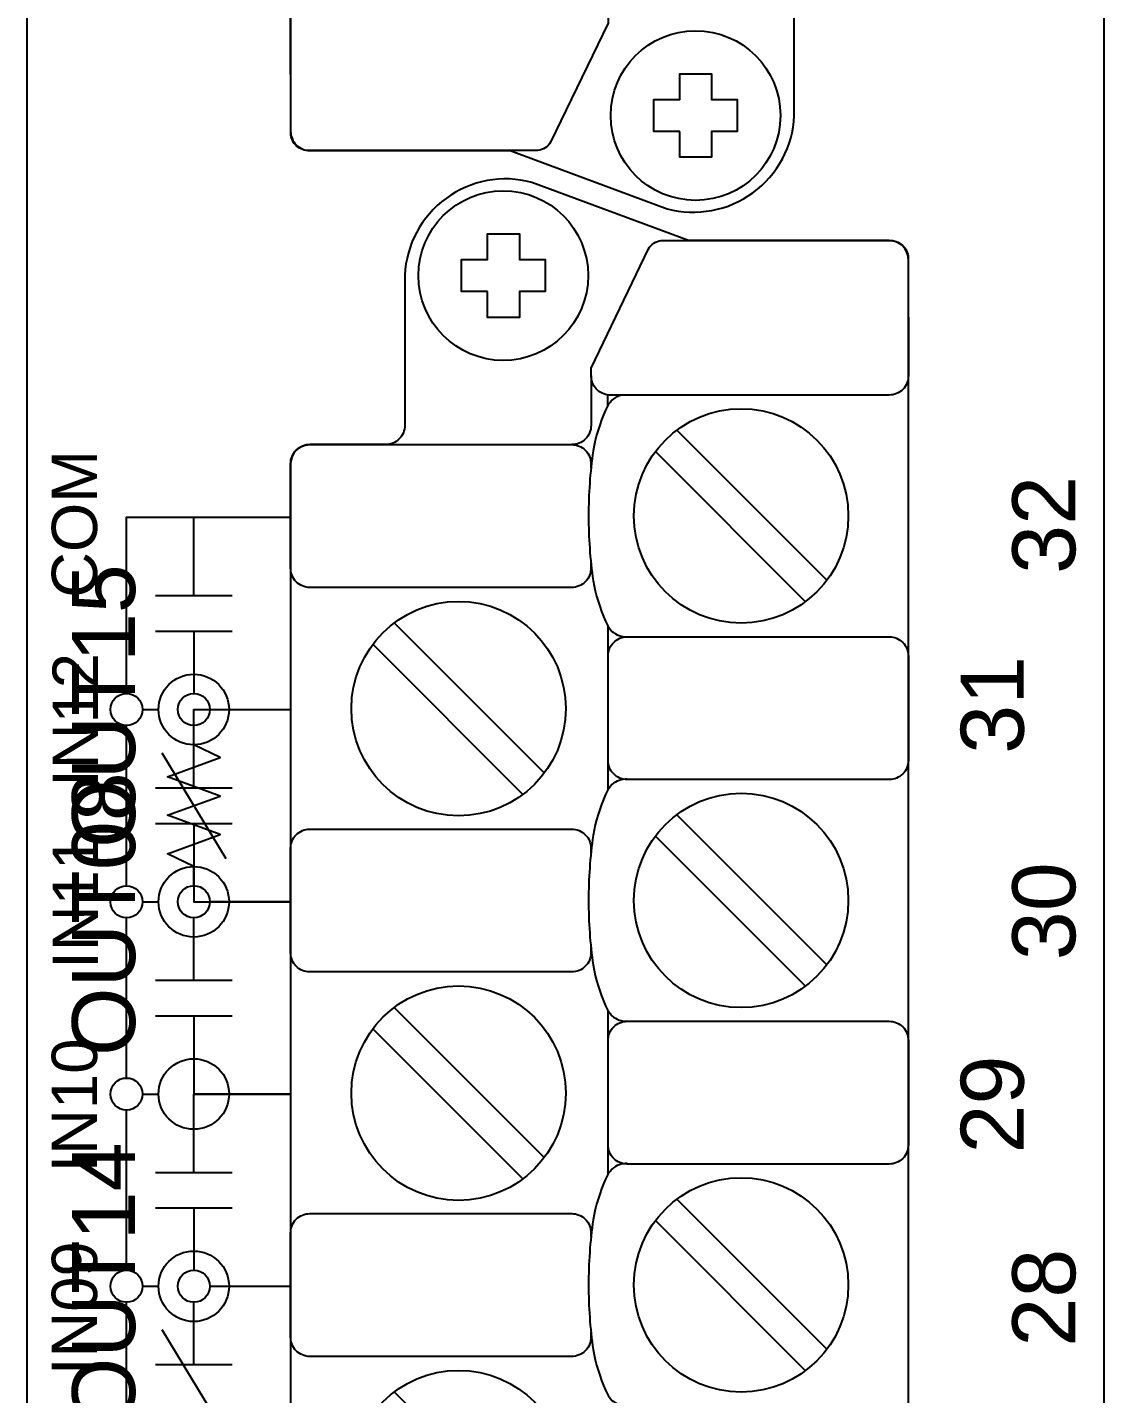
# Model space of a CAD drawing. Extents: x 1 to 47, y 1 to 35.
# Drawn here: x 31.581 to 33.261, y 12.498 to 14.63 of the extents above; entities that cross this region are included whole.
import ezdxf

# ---------------------------------------------------------------- set-up
doc = ezdxf.new("R2010")
doc.units = 0
doc.header["$MEASUREMENT"] = 0
for name, color, linetype in [('5_01__0__EMPTY', 7, 'CONTINUOUS'), ('5_02__1___8__INDEPENDENT_I', 7, 'CONTINUOUS'), ('5_03__2___8__OPTOISOLATED_', 7, 'CONTINUOUS'), ('5_04__4___24__OPTOISOLATED', 7, 'CONTINUOUS'), ('5_05__5___8__INDEPENDENT_I', 7, 'CONTINUOUS'), ('5_06__6___8__INDEPENDENT_I', 7, 'CONTINUOUS'), ('5_07__7___8__OPTOISOLATED_', 7, 'CONTINUOUS'), ('5_08__8___8__OPTOISOLATED_', 7, 'CONTINUOUS'), ('7_00______DWG_', 7, 'CONTINUOUS')]:
    doc.layers.add(name, color=color, linetype=linetype)
doc.styles.add('ARIAL', font='arial.ttf')

msp = doc.modelspace()

# ---------------------------------------------------------------- linework, layer by layer
at = {"layer": '5_01__0__EMPTY'}
for points in [[(32.9261, 14.7556, 0.414213), (32.9561, 14.7856), (32.9562, 19.7674, 0.414214), (32.9262, 19.7974), (32.6131, 19.7974), (32.3684, 19.8883, 0.480048), (32.1702, 19.7433), (32.1702, 19.5091, -0.414214), (32.1402, 19.4791), (32.022, 19.4791, 0.414212), (31.992, 19.4491), (31.9919, 19.4491), (31.9919, 14.468, 0.414215), (32.0219, 14.438), (32.3348, 14.4381), (32.5796, 14.3472, 0.47859), (32.7781, 14.4922), (32.7781, 14.7256, -0.414214), (32.8081, 14.7556)], [(32.9261, 14.7556, 0.414213), (32.9561, 14.7856), (32.9562, 19.7674, 0.414214), (32.9262, 19.7974), (32.6131, 19.7974), (32.3684, 19.8883, 0.480048), (32.1702, 19.7433), (32.1702, 19.5091, -0.414214), (32.1402, 19.4791), (32.022, 19.4791, 0.414212), (31.992, 19.4491), (31.9919, 19.4491), (31.9919, 14.468, 0.414215), (32.0219, 14.438), (32.3348, 14.4381), (32.5796, 14.3472, 0.47859), (32.7781, 14.4922), (32.7781, 14.7256, -0.414214), (32.8081, 14.7556)], [(32.9261, 9.2556, 0.414213), (32.9561, 9.2856), (32.9562, 14.2674, 0.414214), (32.9262, 14.2974), (32.6131, 14.2974), (32.3684, 14.3883, 0.480048), (32.1702, 14.2433), (32.1702, 14.0091, -0.414214), (32.1402, 13.9791), (32.022, 13.9791, 0.414212), (31.992, 13.9491), (31.9919, 13.9491), (31.9919, 8.968, 0.414215), (32.0219, 8.938), (32.3348, 8.9381), (32.5796, 8.8472, 0.47859), (32.7781, 8.9922), (32.7781, 9.2256, -0.414214), (32.8081, 9.2556)], [(32.9261, 9.2556, 0.414213), (32.9561, 9.2856), (32.9562, 14.2674, 0.414214), (32.9262, 14.2974), (32.6131, 14.2974), (32.3684, 14.3883, 0.480048), (32.1702, 14.2433), (32.1702, 14.0091, -0.414214), (32.1402, 13.9791), (32.022, 13.9791, 0.414212), (31.992, 13.9491), (31.9919, 13.9491), (31.9919, 8.968, 0.414215), (32.0219, 8.938), (32.3348, 8.9381), (32.5796, 8.8472, 0.47859), (32.7781, 8.9922), (32.7781, 9.2256, -0.414214), (32.8081, 9.2556)]]:
    msp.add_lwpolyline(points, format="xyb", close=True, dxfattribs=at)
for points in [[(32.5992, 14.4676), (32.5589, 14.4676), (32.5589, 14.5176), (32.5992, 14.5176), (32.5992, 14.5577), (32.6491, 14.5577), (32.6491, 14.5176), (32.6891, 14.5176), (32.6891, 14.4676), (32.6491, 14.4676), (32.6491, 14.4275), (32.5992, 14.4275)], [(32.5992, 14.4676), (32.5589, 14.4676), (32.5589, 14.5176), (32.5992, 14.5176), (32.5992, 14.5577), (32.6491, 14.5577), (32.6491, 14.5176), (32.6891, 14.5176), (32.6891, 14.4676), (32.6491, 14.4676), (32.6491, 14.4275), (32.5992, 14.4275)], [(32.2991, 14.2179), (32.2588, 14.2179), (32.2588, 14.2678), (32.2991, 14.2678), (32.2991, 14.3079), (32.349, 14.3079), (32.349, 14.2678), (32.389, 14.2678), (32.389, 14.2179), (32.349, 14.2179), (32.349, 14.1777), (32.2991, 14.1777)], [(32.2991, 14.2179), (32.2588, 14.2179), (32.2588, 14.2678), (32.2991, 14.2678), (32.2991, 14.3079), (32.349, 14.3079), (32.349, 14.2678), (32.389, 14.2678), (32.389, 14.2179), (32.349, 14.2179), (32.349, 14.1777), (32.2991, 14.1777)]]:
    msp.add_lwpolyline(points, close=True, dxfattribs=at)
for centre in [(32.624, 14.4926), (32.624, 14.4926), (32.3239, 14.2428), (32.3239, 14.2428)]:
    msp.add_circle(centre, 0.1324, dxfattribs=at)
at = {"layer": '5_02__1___8__INDEPENDENT_I'}
for points in [[(32.9261, 14.7556, 0.414213), (32.9561, 14.7856), (32.9562, 19.7674, 0.414214), (32.9262, 19.7974), (32.6131, 19.7974), (32.3684, 19.8883, 0.480048), (32.1702, 19.7433), (32.1702, 19.5091, -0.414214), (32.1402, 19.4791), (32.022, 19.4791, 0.414212), (31.992, 19.4491), (31.9919, 19.4491), (31.9919, 14.468, 0.414215), (32.0219, 14.438), (32.3348, 14.4381), (32.5796, 14.3472, 0.47859), (32.7781, 14.4922), (32.7781, 14.7256, -0.414214), (32.8081, 14.7556)], [(32.9261, 9.2556, 0.414213), (32.9561, 9.2856), (32.9562, 14.2674, 0.414214), (32.9262, 14.2974), (32.6131, 14.2974), (32.3684, 14.3883, 0.480048), (32.1702, 14.2433), (32.1702, 14.0091, -0.414214), (32.1402, 13.9791), (32.022, 13.9791, 0.414212), (31.992, 13.9491), (31.9919, 13.9491), (31.9919, 8.968, 0.414215), (32.0219, 8.938), (32.3348, 8.9381), (32.5796, 8.8472, 0.47859), (32.7781, 8.9922), (32.7781, 9.2256, -0.414214), (32.8081, 9.2556)], [(32.956, 14.2707), (32.9562, 14.0864, -0.414214), (32.9262, 14.0564), (32.4891, 14.0564, -0.390527), (32.4608, 14.0864), (32.4608, 14.0986), (32.5505, 14.2845, -0.241514), (32.5705, 14.2974), (32.9262, 14.2974, -0.422157)]]:
    msp.add_lwpolyline(points, format="xyb", close=True, dxfattribs=at)
for points in [[(32.4874, 14.9949), (32.4874, 14.6368), (32.3976, 14.4509, -0.241986), (32.3777, 14.4381), (32.0219, 14.438, -0.422157), (31.9921, 14.4647), (31.9919, 14.649, -0.414214), (32.0219, 14.679), (32.4591, 14.679, -0.390527), (32.4874, 14.649)], [(32.4608, 14.0864), (32.4609, 14.0091, -0.414214), (32.4309, 13.9791)], [(32.5089, 14.0564, 0.127742), (32.4935, 14.0486, 0.081668), (32.4833, 14.033, 0.0591), (32.464, 13.9693, 0.034646), (32.4569, 13.8678, 0.03436), (32.464, 13.7671, 0.0591), (32.4833, 13.7034, 0.081668), (32.4935, 13.6877, 0.191033), (32.5174, 13.6792)], [(32.4607, 13.7941), (32.4607, 13.7862, -0.414214), (32.4307, 13.7562), (32.0219, 13.7562, -0.414214), (31.9919, 13.7862), (31.9919, 13.9491, -0.414214), (32.0219, 13.9791), (32.4307, 13.9791, -0.414214), (32.4607, 13.9491), (32.4607, 13.9423)], [(32.4874, 13.6492, -0.414214), (32.5174, 13.6792), (32.9261, 13.6792, -0.414214), (32.9561, 13.6492), (32.9561, 13.4864, -0.414214), (32.9261, 13.4564), (32.5174, 13.4564, -0.414214), (32.4874, 13.4864)], [(32.5174, 13.4571, 0.191033), (32.4935, 13.4486, 0.081668), (32.4833, 13.433, 0.0591), (32.464, 13.3693, 0.034646), (32.4569, 13.2678, 0.03436), (32.464, 13.1671, 0.0591), (32.4833, 13.1034, 0.081668), (32.4935, 13.0877, 0.191033), (32.5174, 13.0792)], [(32.4607, 13.1941), (32.4607, 13.1862, -0.414214), (32.4307, 13.1562), (32.0219, 13.1562, -0.414214), (31.9919, 13.1862), (31.9919, 13.3491, -0.414214), (32.0219, 13.3791), (32.4307, 13.3791, -0.414214), (32.4607, 13.3491), (32.4607, 13.3422)], [(32.4874, 13.0492, -0.414214), (32.5174, 13.0792), (32.9261, 13.0792, -0.414214), (32.9561, 13.0492), (32.9561, 12.8864, -0.414214), (32.9261, 12.8564), (32.5174, 12.8564, -0.414214), (32.4874, 12.8864)], [(32.5174, 12.8571, 0.191033), (32.4935, 12.8486, 0.081668), (32.4833, 12.833, 0.0591), (32.464, 12.7693, 0.034646), (32.4569, 12.6678, 0.03436), (32.464, 12.5671, 0.0591), (32.4833, 12.5034, 0.081668), (32.4935, 12.4877, 0.191033), (32.5174, 12.4792)], [(32.4607, 12.5941), (32.4607, 12.5862, -0.414214), (32.4307, 12.5562), (32.0219, 12.5562, -0.414214), (31.9919, 12.5862), (31.9919, 12.7491, -0.414214), (32.0219, 12.7791), (32.4307, 12.7791, -0.414214), (32.4607, 12.7491), (32.4607, 12.7422)]]:
    msp.add_lwpolyline(points, format="xyb", dxfattribs=at)
for points in [[(32.5992, 14.4676), (32.5589, 14.4676), (32.5589, 14.5176), (32.5992, 14.5176), (32.5992, 14.5577), (32.6491, 14.5577), (32.6491, 14.5176), (32.6891, 14.5176), (32.6891, 14.4676), (32.6491, 14.4676), (32.6491, 14.4275), (32.5992, 14.4275)], [(32.2991, 14.2179), (32.2588, 14.2179), (32.2588, 14.2678), (32.2991, 14.2678), (32.2991, 14.3079), (32.349, 14.3079), (32.349, 14.2678), (32.389, 14.2678), (32.389, 14.2179), (32.349, 14.2179), (32.349, 14.1777), (32.2991, 14.1777)]]:
    msp.add_lwpolyline(points, close=True, dxfattribs=at)
for points in [[(32.4867, 14.0567), (32.4867, 14.0396)], [(32.5947, 14.0016), (32.8289, 13.7674)], [(32.5613, 13.9681), (32.7955, 13.734)], [(31.8408, 13.7435), (31.8408, 13.8657), (31.9919, 13.8657)], [(31.7808, 13.7435), (31.9008, 13.7435)], [(32.1538, 13.7009), (32.3879, 13.4667)], [(32.4874, 13.4406), (32.4874, 13.6957)], [(31.7808, 13.6879), (31.9008, 13.6879)], [(31.8408, 13.6879), (31.8408, 13.5907)], [(32.1203, 13.6675), (32.3545, 13.4333)], [(31.8658, 13.5657), (31.9919, 13.5657)], [(31.8408, 13.4436), (31.8408, 13.5408)], [(31.7908, 13.4982), (31.8908, 13.3332)], [(31.7808, 13.4436), (31.9008, 13.4436)], [(32.5947, 13.4016), (32.8289, 13.1674)], [(31.7808, 13.3879), (31.9008, 13.3879)], [(31.8408, 13.3879), (31.8408, 13.2657), (31.9919, 13.2657)], [(32.5613, 13.3681), (32.7955, 13.134)], [(32.1538, 13.1009), (32.3879, 12.8667)], [(32.4874, 12.8406), (32.4874, 13.0957)], [(32.1203, 13.0675), (32.3545, 12.8333)], [(31.8408, 12.8435), (31.8408, 12.9657), (31.9919, 12.9657)], [(31.7808, 12.8435), (31.9008, 12.8435)], [(32.5947, 12.8016), (32.8289, 12.5674)], [(31.7808, 12.7879), (31.9008, 12.7879)], [(31.8408, 12.7879), (31.8408, 12.6907)], [(32.5613, 12.7681), (32.7955, 12.534)], [(31.8658, 12.6657), (31.9919, 12.6657)], [(31.8408, 12.5436), (31.8408, 12.6408)], [(31.7908, 12.5982), (31.8908, 12.4332)], [(31.7808, 12.5436), (31.9008, 12.5436)], [(32.1538, 12.5009), (32.3879, 12.2667)]]:
    msp.add_lwpolyline(points, dxfattribs=at)
for centre, radius in [((32.624, 14.4926), 0.1324), ((32.3239, 14.2428), 0.1324), ((32.6951, 13.8678), 0.1673), ((32.2541, 13.5671), 0.1673), ((31.8408, 13.5657), 0.025), ((32.6951, 13.2678), 0.1673), ((32.2541, 12.9671), 0.1673), ((32.6951, 12.6678), 0.1673), ((31.8408, 12.6657), 0.025), ((32.2541, 12.3671), 0.1673)]:
    msp.add_circle(centre, radius, dxfattribs=at)
at = {"layer": '5_03__2___8__OPTOISOLATED_'}
for points in [[(32.9261, 14.7556, 0.414213), (32.9561, 14.7856), (32.9562, 19.7674, 0.414214), (32.9262, 19.7974), (32.6131, 19.7974), (32.3684, 19.8883, 0.480048), (32.1702, 19.7433), (32.1702, 19.5091, -0.414214), (32.1402, 19.4791), (32.022, 19.4791, 0.414212), (31.992, 19.4491), (31.9919, 19.4491), (31.9919, 14.468, 0.414215), (32.0219, 14.438), (32.3348, 14.4381), (32.5796, 14.3472, 0.47859), (32.7781, 14.4922), (32.7781, 14.7256, -0.414214), (32.8081, 14.7556)], [(32.9261, 9.2556, 0.414213), (32.9561, 9.2856), (32.9562, 14.2674, 0.414214), (32.9262, 14.2974), (32.6131, 14.2974), (32.3684, 14.3883, 0.480048), (32.1702, 14.2433), (32.1702, 14.0091, -0.414214), (32.1402, 13.9791), (32.022, 13.9791, 0.414212), (31.992, 13.9491), (31.9919, 13.9491), (31.9919, 8.968, 0.414215), (32.0219, 8.938), (32.3348, 8.9381), (32.5796, 8.8472, 0.47859), (32.7781, 8.9922), (32.7781, 9.2256, -0.414214), (32.8081, 9.2556)], [(32.956, 14.2707), (32.9562, 14.0864, -0.414214), (32.9262, 14.0564), (32.4891, 14.0564, -0.390527), (32.4608, 14.0864), (32.4608, 14.0986), (32.5505, 14.2845, -0.241514), (32.5705, 14.2974), (32.9262, 14.2974, -0.422157)]]:
    msp.add_lwpolyline(points, format="xyb", close=True, dxfattribs=at)
for points in [[(32.4874, 14.9949), (32.4874, 14.6368), (32.3976, 14.4509, -0.241986), (32.3777, 14.4381), (32.0219, 14.438, -0.422157), (31.9921, 14.4647), (31.9919, 14.649, -0.414214), (32.0219, 14.679), (32.4591, 14.679, -0.390527), (32.4874, 14.649)], [(32.4608, 14.0864), (32.4609, 14.0091, -0.414214), (32.4309, 13.9791)], [(32.5089, 14.0564, 0.127742), (32.4935, 14.0486, 0.081668), (32.4833, 14.033, 0.0591), (32.464, 13.9693, 0.034646), (32.4569, 13.8678, 0.03436), (32.464, 13.7671, 0.0591), (32.4833, 13.7034, 0.081668), (32.4935, 13.6877, 0.191033), (32.5174, 13.6792)], [(32.4607, 13.7941), (32.4607, 13.7862, -0.414214), (32.4307, 13.7562), (32.0219, 13.7562, -0.414214), (31.9919, 13.7862), (31.9919, 13.9491, -0.414214), (32.0219, 13.9791), (32.4307, 13.9791, -0.414214), (32.4607, 13.9491), (32.4607, 13.9423)], [(32.4874, 13.6492, -0.414214), (32.5174, 13.6792), (32.9261, 13.6792, -0.414214), (32.9561, 13.6492), (32.9561, 13.4864, -0.414214), (32.9261, 13.4564), (32.5174, 13.4564, -0.414214), (32.4874, 13.4864)], [(32.5174, 13.4571, 0.191033), (32.4935, 13.4486, 0.081668), (32.4833, 13.433, 0.0591), (32.464, 13.3693, 0.034646), (32.4569, 13.2678, 0.03436), (32.464, 13.1671, 0.0591), (32.4833, 13.1034, 0.081668), (32.4935, 13.0877, 0.191033), (32.5174, 13.0792)], [(32.4607, 13.1941), (32.4607, 13.1862, -0.414214), (32.4307, 13.1562), (32.0219, 13.1562, -0.414214), (31.9919, 13.1862), (31.9919, 13.3491, -0.414214), (32.0219, 13.3791), (32.4307, 13.3791, -0.414214), (32.4607, 13.3491), (32.4607, 13.3422)], [(32.4874, 13.0492, -0.414214), (32.5174, 13.0792), (32.9261, 13.0792, -0.414214), (32.9561, 13.0492), (32.9561, 12.8864, -0.414214), (32.9261, 12.8564), (32.5174, 12.8564, -0.414214), (32.4874, 12.8864)], [(32.5174, 12.8571, 0.191033), (32.4935, 12.8486, 0.081668), (32.4833, 12.833, 0.0591), (32.464, 12.7693, 0.034646), (32.4569, 12.6678, 0.03436), (32.464, 12.5671, 0.0591), (32.4833, 12.5034, 0.081668), (32.4935, 12.4877, 0.191033), (32.5174, 12.4792)], [(32.4607, 12.5941), (32.4607, 12.5862, -0.414214), (32.4307, 12.5562), (32.0219, 12.5562, -0.414214), (31.9919, 12.5862), (31.9919, 12.7491, -0.414214), (32.0219, 12.7791), (32.4307, 12.7791, -0.414214), (32.4607, 12.7491), (32.4607, 12.7422)]]:
    msp.add_lwpolyline(points, format="xyb", dxfattribs=at)
for points in [[(32.5992, 14.4676), (32.5589, 14.4676), (32.5589, 14.5176), (32.5992, 14.5176), (32.5992, 14.5577), (32.6491, 14.5577), (32.6491, 14.5176), (32.6891, 14.5176), (32.6891, 14.4676), (32.6491, 14.4676), (32.6491, 14.4275), (32.5992, 14.4275)], [(32.2991, 14.2179), (32.2588, 14.2179), (32.2588, 14.2678), (32.2991, 14.2678), (32.2991, 14.3079), (32.349, 14.3079), (32.349, 14.2678), (32.389, 14.2678), (32.389, 14.2179), (32.349, 14.2179), (32.349, 14.1777), (32.2991, 14.1777)]]:
    msp.add_lwpolyline(points, close=True, dxfattribs=at)
for points in [[(32.4867, 14.0567), (32.4867, 14.0396)], [(32.5947, 14.0016), (32.8289, 13.7674)], [(32.5613, 13.9681), (32.7955, 13.734)], [(31.8408, 13.7435), (31.8408, 13.8657), (31.9919, 13.8657)], [(31.7808, 13.7435), (31.9008, 13.7435)], [(32.1538, 13.7009), (32.3879, 13.4667)], [(32.4874, 13.4406), (32.4874, 13.6957)], [(31.7808, 13.6879), (31.9008, 13.6879)], [(31.8408, 13.6879), (31.8408, 13.5907)], [(32.1203, 13.6675), (32.3545, 13.4333)], [(31.8658, 13.5657), (31.9919, 13.5657)], [(31.8408, 13.4436), (31.8408, 13.5408)], [(31.7908, 13.4982), (31.8908, 13.3332)], [(31.7808, 13.4436), (31.9008, 13.4436)], [(32.5947, 13.4016), (32.8289, 13.1674)], [(31.7808, 13.3879), (31.9008, 13.3879)], [(31.8408, 13.3879), (31.8408, 13.2657), (31.9919, 13.2657)], [(32.5613, 13.3681), (32.7955, 13.134)], [(32.1538, 13.1009), (32.3879, 12.8667)], [(32.4874, 12.8406), (32.4874, 13.0957)], [(32.1203, 13.0675), (32.3545, 12.8333)], [(31.8408, 12.8435), (31.8408, 12.9657), (31.9919, 12.9657)], [(31.7808, 12.8435), (31.9008, 12.8435)], [(32.5947, 12.8016), (32.8289, 12.5674)], [(31.7808, 12.7879), (31.9008, 12.7879)], [(31.8408, 12.7879), (31.8408, 12.6907)], [(32.5613, 12.7681), (32.7955, 12.534)], [(31.8658, 12.6657), (31.9919, 12.6657)], [(31.8408, 12.5436), (31.8408, 12.6408)], [(31.7908, 12.5982), (31.8908, 12.4332)], [(31.7808, 12.5436), (31.9008, 12.5436)], [(32.1538, 12.5009), (32.3879, 12.2667)]]:
    msp.add_lwpolyline(points, dxfattribs=at)
for centre, radius in [((32.624, 14.4926), 0.1324), ((32.3239, 14.2428), 0.1324), ((32.6951, 13.8678), 0.1673), ((32.2541, 13.5671), 0.1673), ((31.8408, 13.5657), 0.025), ((32.6951, 13.2678), 0.1673), ((32.2541, 12.9671), 0.1673), ((32.6951, 12.6678), 0.1673), ((31.8408, 12.6657), 0.025), ((32.2541, 12.3671), 0.1673)]:
    msp.add_circle(centre, radius, dxfattribs=at)
at = {"layer": '5_04__4___24__OPTOISOLATED'}
for points in [[(32.9261, 14.7556, 0.414213), (32.9561, 14.7856), (32.9562, 19.7674, 0.414214), (32.9262, 19.7974), (32.6131, 19.7974), (32.3684, 19.8883, 0.480048), (32.1702, 19.7433), (32.1702, 19.5091, -0.414214), (32.1402, 19.4791), (32.022, 19.4791, 0.414212), (31.992, 19.4491), (31.9919, 19.4491), (31.9919, 14.468, 0.414215), (32.0219, 14.438), (32.3348, 14.4381), (32.5796, 14.3472, 0.47859), (32.7781, 14.4922), (32.7781, 14.7256, -0.414214), (32.8081, 14.7556)], [(32.9261, 9.2556, 0.414213), (32.9561, 9.2856), (32.9562, 14.2674, 0.414214), (32.9262, 14.2974), (32.6131, 14.2974), (32.3684, 14.3883, 0.480048), (32.1702, 14.2433), (32.1702, 14.0091, -0.414214), (32.1402, 13.9791), (32.022, 13.9791, 0.414212), (31.992, 13.9491), (31.9919, 13.9491), (31.9919, 8.968, 0.414215), (32.0219, 8.938), (32.3348, 8.9381), (32.5796, 8.8472, 0.47859), (32.7781, 8.9922), (32.7781, 9.2256, -0.414214), (32.8081, 9.2556)], [(32.956, 14.2707), (32.9562, 14.0864, -0.414214), (32.9262, 14.0564), (32.4891, 14.0564, -0.390527), (32.4608, 14.0864), (32.4608, 14.0986), (32.5505, 14.2845, -0.241514), (32.5705, 14.2974), (32.9262, 14.2974, -0.422157)]]:
    msp.add_lwpolyline(points, format="xyb", close=True, dxfattribs=at)
for points in [[(32.4874, 14.9949), (32.4874, 14.6368), (32.3976, 14.4509, -0.241986), (32.3777, 14.4381), (32.0219, 14.438, -0.422157), (31.9921, 14.4647), (31.9919, 14.649, -0.414214), (32.0219, 14.679), (32.4591, 14.679, -0.390527), (32.4874, 14.649)], [(32.4608, 14.0864), (32.4609, 14.0091, -0.414214), (32.4309, 13.9791)], [(32.5089, 14.0564, 0.127742), (32.4935, 14.0486, 0.081668), (32.4833, 14.033, 0.0591), (32.464, 13.9693, 0.034646), (32.4569, 13.8678, 0.03436), (32.464, 13.7671, 0.0591), (32.4833, 13.7034, 0.081668), (32.4935, 13.6877, 0.191033), (32.5174, 13.6792)], [(32.4607, 13.7941), (32.4607, 13.7862, -0.414214), (32.4307, 13.7562), (32.0219, 13.7562, -0.414214), (31.9919, 13.7862), (31.9919, 13.9491, -0.414214), (32.0219, 13.9791), (32.4307, 13.9791, -0.414214), (32.4607, 13.9491), (32.4607, 13.9423)], [(32.4874, 13.6492, -0.414214), (32.5174, 13.6792), (32.9261, 13.6792, -0.414214), (32.9561, 13.6492), (32.9561, 13.4864, -0.414214), (32.9261, 13.4564), (32.5174, 13.4564, -0.414214), (32.4874, 13.4864)], [(32.5174, 13.4571, 0.191033), (32.4935, 13.4486, 0.081668), (32.4833, 13.433, 0.0591), (32.464, 13.3693, 0.034646), (32.4569, 13.2678, 0.03436), (32.464, 13.1671, 0.0591), (32.4833, 13.1034, 0.081668), (32.4935, 13.0877, 0.191033), (32.5174, 13.0792)], [(32.4607, 13.1941), (32.4607, 13.1862, -0.414214), (32.4307, 13.1562), (32.0219, 13.1562, -0.414214), (31.9919, 13.1862), (31.9919, 13.3491, -0.414214), (32.0219, 13.3791), (32.4307, 13.3791, -0.414214), (32.4607, 13.3491), (32.4607, 13.3422)], [(32.4874, 13.0492, -0.414214), (32.5174, 13.0792), (32.9261, 13.0792, -0.414214), (32.9561, 13.0492), (32.9561, 12.8864, -0.414214), (32.9261, 12.8564), (32.5174, 12.8564, -0.414214), (32.4874, 12.8864)], [(32.5174, 12.8571, 0.191033), (32.4935, 12.8486, 0.081668), (32.4833, 12.833, 0.0591), (32.464, 12.7693, 0.034646), (32.4569, 12.6678, 0.03436), (32.464, 12.5671, 0.0591), (32.4833, 12.5034, 0.081668), (32.4935, 12.4877, 0.191033), (32.5174, 12.4792)], [(32.4607, 12.5941), (32.4607, 12.5862, -0.414214), (32.4307, 12.5562), (32.0219, 12.5562, -0.414214), (31.9919, 12.5862), (31.9919, 12.7491, -0.414214), (32.0219, 12.7791), (32.4307, 12.7791, -0.414214), (32.4607, 12.7491), (32.4607, 12.7422)]]:
    msp.add_lwpolyline(points, format="xyb", dxfattribs=at)
for points in [[(32.5992, 14.4676), (32.5589, 14.4676), (32.5589, 14.5176), (32.5992, 14.5176), (32.5992, 14.5577), (32.6491, 14.5577), (32.6491, 14.5176), (32.6891, 14.5176), (32.6891, 14.4676), (32.6491, 14.4676), (32.6491, 14.4275), (32.5992, 14.4275)], [(32.2991, 14.2179), (32.2588, 14.2179), (32.2588, 14.2678), (32.2991, 14.2678), (32.2991, 14.3079), (32.349, 14.3079), (32.349, 14.2678), (32.389, 14.2678), (32.389, 14.2179), (32.349, 14.2179), (32.349, 14.1777), (32.2991, 14.1777)]]:
    msp.add_lwpolyline(points, close=True, dxfattribs=at)
for points in [[(32.4867, 14.0567), (32.4867, 14.0396)], [(32.5947, 14.0016), (32.8289, 13.7674)], [(32.5613, 13.9681), (32.7955, 13.734)], [(31.7358, 13.5907), (31.7358, 13.8657), (31.9919, 13.8657)], [(32.1538, 13.7009), (32.3879, 13.4667)], [(32.4874, 13.4406), (32.4874, 13.6957)], [(32.1203, 13.6675), (32.3545, 13.4333)], [(31.7608, 13.5657), (31.7858, 13.5657)], [(31.8958, 13.5657), (31.9919, 13.5657)], [(31.7358, 13.2907), (31.7358, 13.5407)], [(32.5947, 13.4016), (32.8289, 13.1674)], [(32.5613, 13.3681), (32.7955, 13.134)], [(31.7608, 13.2657), (31.7858, 13.2657)], [(31.8958, 13.2657), (31.9919, 13.2657)], [(31.7358, 12.9907), (31.7358, 13.2407)], [(32.1538, 13.1009), (32.3879, 12.8667)], [(32.4874, 12.8406), (32.4874, 13.0957)], [(32.1203, 13.0675), (32.3545, 12.8333)], [(31.7608, 12.9657), (31.7858, 12.9657)], [(31.8958, 12.9657), (31.9919, 12.9657)], [(31.7358, 12.6907), (31.7358, 12.9407)], [(32.5947, 12.8016), (32.8289, 12.5674)], [(32.5613, 12.7681), (32.7955, 12.534)], [(31.7608, 12.6657), (31.7858, 12.6657)], [(31.8958, 12.6657), (31.9919, 12.6657)], [(31.7358, 12.3907), (31.7358, 12.6407)], [(32.1538, 12.5009), (32.3879, 12.2667)]]:
    msp.add_lwpolyline(points, dxfattribs=at)
for centre, radius in [((32.624, 14.4926), 0.1324), ((32.3239, 14.2428), 0.1324), ((32.6951, 13.8678), 0.1673), ((32.2541, 13.5671), 0.1673), ((31.8408, 13.5657), 0.055), ((31.7358, 13.5657), 0.025), ((32.6951, 13.2678), 0.1673), ((31.8408, 13.2657), 0.055), ((31.7358, 13.2657), 0.025), ((32.2541, 12.9671), 0.1673), ((31.8408, 12.9657), 0.055), ((31.7358, 12.9657), 0.025), ((32.6951, 12.6678), 0.1673), ((31.8408, 12.6657), 0.055), ((31.7358, 12.6657), 0.025), ((32.2541, 12.3671), 0.1673)]:
    msp.add_circle(centre, radius, dxfattribs=at)
at = {"layer": '5_05__5___8__INDEPENDENT_I'}
for points in [[(32.9261, 14.7556, 0.414213), (32.9561, 14.7856), (32.9562, 19.7674, 0.414214), (32.9262, 19.7974), (32.6131, 19.7974), (32.3684, 19.8883, 0.480048), (32.1702, 19.7433), (32.1702, 19.5091, -0.414214), (32.1402, 19.4791), (32.022, 19.4791, 0.414212), (31.992, 19.4491), (31.9919, 19.4491), (31.9919, 14.468, 0.414215), (32.0219, 14.438), (32.3348, 14.4381), (32.5796, 14.3472, 0.47859), (32.7781, 14.4922), (32.7781, 14.7256, -0.414214), (32.8081, 14.7556)], [(32.9261, 9.2556, 0.414213), (32.9561, 9.2856), (32.9562, 14.2674, 0.414214), (32.9262, 14.2974), (32.6131, 14.2974), (32.3684, 14.3883, 0.480048), (32.1702, 14.2433), (32.1702, 14.0091, -0.414214), (32.1402, 13.9791), (32.022, 13.9791, 0.414212), (31.992, 13.9491), (31.9919, 13.9491), (31.9919, 8.968, 0.414215), (32.0219, 8.938), (32.3348, 8.9381), (32.5796, 8.8472, 0.47859), (32.7781, 8.9922), (32.7781, 9.2256, -0.414214), (32.8081, 9.2556)], [(32.956, 14.2707), (32.9562, 14.0864, -0.414214), (32.9262, 14.0564), (32.4891, 14.0564, -0.390527), (32.4608, 14.0864), (32.4608, 14.0986), (32.5505, 14.2845, -0.241514), (32.5705, 14.2974), (32.9262, 14.2974, -0.422157)]]:
    msp.add_lwpolyline(points, format="xyb", close=True, dxfattribs=at)
for points in [[(32.4874, 14.9949), (32.4874, 14.6368), (32.3976, 14.4509, -0.241986), (32.3777, 14.4381), (32.0219, 14.438, -0.422157), (31.9921, 14.4647), (31.9919, 14.649, -0.414214), (32.0219, 14.679), (32.4591, 14.679, -0.390527), (32.4874, 14.649)], [(32.4608, 14.0864), (32.4609, 14.0091, -0.414214), (32.4309, 13.9791)], [(32.5089, 14.0564, 0.127742), (32.4935, 14.0486, 0.081668), (32.4833, 14.033, 0.0591), (32.464, 13.9693, 0.034646), (32.4569, 13.8678, 0.03436), (32.464, 13.7671, 0.0591), (32.4833, 13.7034, 0.081668), (32.4935, 13.6877, 0.191033), (32.5174, 13.6792)], [(32.4607, 13.7941), (32.4607, 13.7862, -0.414214), (32.4307, 13.7562), (32.0219, 13.7562, -0.414214), (31.9919, 13.7862), (31.9919, 13.9491, -0.414214), (32.0219, 13.9791), (32.4307, 13.9791, -0.414214), (32.4607, 13.9491), (32.4607, 13.9423)], [(32.4874, 13.6492, -0.414214), (32.5174, 13.6792), (32.9261, 13.6792, -0.414214), (32.9561, 13.6492), (32.9561, 13.4864, -0.414214), (32.9261, 13.4564), (32.5174, 13.4564, -0.414214), (32.4874, 13.4864)], [(32.5174, 13.4571, 0.191033), (32.4935, 13.4486, 0.081668), (32.4833, 13.433, 0.0591), (32.464, 13.3693, 0.034646), (32.4569, 13.2678, 0.03436), (32.464, 13.1671, 0.0591), (32.4833, 13.1034, 0.081668), (32.4935, 13.0877, 0.191033), (32.5174, 13.0792)], [(32.4607, 13.1941), (32.4607, 13.1862, -0.414214), (32.4307, 13.1562), (32.0219, 13.1562, -0.414214), (31.9919, 13.1862), (31.9919, 13.3491, -0.414214), (32.0219, 13.3791), (32.4307, 13.3791, -0.414214), (32.4607, 13.3491), (32.4607, 13.3422)], [(32.4874, 13.0492, -0.414214), (32.5174, 13.0792), (32.9261, 13.0792, -0.414214), (32.9561, 13.0492), (32.9561, 12.8864, -0.414214), (32.9261, 12.8564), (32.5174, 12.8564, -0.414214), (32.4874, 12.8864)], [(32.5174, 12.8571, 0.191033), (32.4935, 12.8486, 0.081668), (32.4833, 12.833, 0.0591), (32.464, 12.7693, 0.034646), (32.4569, 12.6678, 0.03436), (32.464, 12.5671, 0.0591), (32.4833, 12.5034, 0.081668), (32.4935, 12.4877, 0.191033), (32.5174, 12.4792)], [(32.4607, 12.5941), (32.4607, 12.5862, -0.414214), (32.4307, 12.5562), (32.0219, 12.5562, -0.414214), (31.9919, 12.5862), (31.9919, 12.7491, -0.414214), (32.0219, 12.7791), (32.4307, 12.7791, -0.414214), (32.4607, 12.7491), (32.4607, 12.7422)]]:
    msp.add_lwpolyline(points, format="xyb", dxfattribs=at)
for points in [[(32.5992, 14.4676), (32.5589, 14.4676), (32.5589, 14.5176), (32.5992, 14.5176), (32.5992, 14.5577), (32.6491, 14.5577), (32.6491, 14.5176), (32.6891, 14.5176), (32.6891, 14.4676), (32.6491, 14.4676), (32.6491, 14.4275), (32.5992, 14.4275)], [(32.2991, 14.2179), (32.2588, 14.2179), (32.2588, 14.2678), (32.2991, 14.2678), (32.2991, 14.3079), (32.349, 14.3079), (32.349, 14.2678), (32.389, 14.2678), (32.389, 14.2179), (32.349, 14.2179), (32.349, 14.1777), (32.2991, 14.1777)]]:
    msp.add_lwpolyline(points, close=True, dxfattribs=at)
for points in [[(32.4867, 14.0567), (32.4867, 14.0396)], [(32.5947, 14.0016), (32.8289, 13.7674)], [(32.5613, 13.9681), (32.7955, 13.734)], [(32.1538, 13.7009), (32.3879, 13.4667)], [(32.4874, 13.4406), (32.4874, 13.6957)], [(32.1203, 13.6675), (32.3545, 13.4333)], [(31.8408, 13.2907), (31.8408, 13.3207), (31.7996, 13.3407), (31.8821, 13.3707), (31.7996, 13.4007), (31.8821, 13.4307), (31.7996, 13.4607), (31.8821, 13.4908), (31.8408, 13.5108), (31.8408, 13.5658), (31.9919, 13.5658)], [(32.5947, 13.4016), (32.8289, 13.1674)], [(32.5613, 13.3681), (32.7955, 13.134)], [(31.9919, 13.2658), (31.8658, 13.2658)], [(31.8408, 13.1436), (31.8408, 13.2408)], [(31.7808, 13.1436), (31.9008, 13.1436)], [(32.1538, 13.1009), (32.3879, 12.8667)], [(32.4874, 12.8406), (32.4874, 13.0957)], [(31.7808, 13.0879), (31.9008, 13.0879)], [(31.8408, 13.0879), (31.8408, 12.9658), (31.9919, 12.9658)], [(32.1203, 13.0675), (32.3545, 12.8333)], [(32.5947, 12.8016), (32.8289, 12.5674)], [(32.5613, 12.7681), (32.7955, 12.534)], [(32.1538, 12.5009), (32.3879, 12.2667)]]:
    msp.add_lwpolyline(points, dxfattribs=at)
for centre, radius in [((32.624, 14.4926), 0.1324), ((32.3239, 14.2428), 0.1324), ((32.6951, 13.8678), 0.1673), ((32.2541, 13.5671), 0.1673), ((32.6951, 13.2678), 0.1673), ((31.8408, 13.2658), 0.025), ((32.2541, 12.9671), 0.1673), ((32.6951, 12.6678), 0.1673), ((32.2541, 12.3671), 0.1673)]:
    msp.add_circle(centre, radius, dxfattribs=at)
at = {"layer": '5_06__6___8__INDEPENDENT_I'}
for points in [[(32.9261, 14.7556, 0.414213), (32.9561, 14.7856), (32.9562, 19.7674, 0.414214), (32.9262, 19.7974), (32.6131, 19.7974), (32.3684, 19.8883, 0.480048), (32.1702, 19.7433), (32.1702, 19.5091, -0.414214), (32.1402, 19.4791), (32.022, 19.4791, 0.414212), (31.992, 19.4491), (31.9919, 19.4491), (31.9919, 14.468, 0.414215), (32.0219, 14.438), (32.3348, 14.4381), (32.5796, 14.3472, 0.47859), (32.7781, 14.4922), (32.7781, 14.7256, -0.414214), (32.8081, 14.7556)], [(32.9261, 9.2556, 0.414213), (32.9561, 9.2856), (32.9562, 14.2674, 0.414214), (32.9262, 14.2974), (32.6131, 14.2974), (32.3684, 14.3883, 0.480048), (32.1702, 14.2433), (32.1702, 14.0091, -0.414214), (32.1402, 13.9791), (32.022, 13.9791, 0.414212), (31.992, 13.9491), (31.9919, 13.9491), (31.9919, 8.968, 0.414215), (32.0219, 8.938), (32.3348, 8.9381), (32.5796, 8.8472, 0.47859), (32.7781, 8.9922), (32.7781, 9.2256, -0.414214), (32.8081, 9.2556)], [(32.956, 14.2707), (32.9562, 14.0864, -0.414214), (32.9262, 14.0564), (32.4891, 14.0564, -0.390527), (32.4608, 14.0864), (32.4608, 14.0986), (32.5505, 14.2845, -0.241514), (32.5705, 14.2974), (32.9262, 14.2974, -0.422157)]]:
    msp.add_lwpolyline(points, format="xyb", close=True, dxfattribs=at)
for points in [[(32.4874, 14.9949), (32.4874, 14.6368), (32.3976, 14.4509, -0.241986), (32.3777, 14.4381), (32.0219, 14.438, -0.422157), (31.9921, 14.4647), (31.9919, 14.649, -0.414214), (32.0219, 14.679), (32.4591, 14.679, -0.390527), (32.4874, 14.649)], [(32.4608, 14.0864), (32.4609, 14.0091, -0.414214), (32.4309, 13.9791)], [(32.5089, 14.0564, 0.127742), (32.4935, 14.0486, 0.081668), (32.4833, 14.033, 0.0591), (32.464, 13.9693, 0.034646), (32.4569, 13.8678, 0.03436), (32.464, 13.7671, 0.0591), (32.4833, 13.7034, 0.081668), (32.4935, 13.6877, 0.191033), (32.5174, 13.6792)], [(32.4607, 13.7941), (32.4607, 13.7862, -0.414214), (32.4307, 13.7562), (32.0219, 13.7562, -0.414214), (31.9919, 13.7862), (31.9919, 13.9491, -0.414214), (32.0219, 13.9791), (32.4307, 13.9791, -0.414214), (32.4607, 13.9491), (32.4607, 13.9423)], [(32.4874, 13.6492, -0.414214), (32.5174, 13.6792), (32.9261, 13.6792, -0.414214), (32.9561, 13.6492), (32.9561, 13.4864, -0.414214), (32.9261, 13.4564), (32.5174, 13.4564, -0.414214), (32.4874, 13.4864)], [(32.5174, 13.4571, 0.191033), (32.4935, 13.4486, 0.081668), (32.4833, 13.433, 0.0591), (32.464, 13.3693, 0.034646), (32.4569, 13.2678, 0.03436), (32.464, 13.1671, 0.0591), (32.4833, 13.1034, 0.081668), (32.4935, 13.0877, 0.191033), (32.5174, 13.0792)], [(32.4607, 13.1941), (32.4607, 13.1862, -0.414214), (32.4307, 13.1562), (32.0219, 13.1562, -0.414214), (31.9919, 13.1862), (31.9919, 13.3491, -0.414214), (32.0219, 13.3791), (32.4307, 13.3791, -0.414214), (32.4607, 13.3491), (32.4607, 13.3422)], [(32.4874, 13.0492, -0.414214), (32.5174, 13.0792), (32.9261, 13.0792, -0.414214), (32.9561, 13.0492), (32.9561, 12.8864, -0.414214), (32.9261, 12.8564), (32.5174, 12.8564, -0.414214), (32.4874, 12.8864)], [(32.5174, 12.8571, 0.191033), (32.4935, 12.8486, 0.081668), (32.4833, 12.833, 0.0591), (32.464, 12.7693, 0.034646), (32.4569, 12.6678, 0.03436), (32.464, 12.5671, 0.0591), (32.4833, 12.5034, 0.081668), (32.4935, 12.4877, 0.191033), (32.5174, 12.4792)], [(32.4607, 12.5941), (32.4607, 12.5862, -0.414214), (32.4307, 12.5562), (32.0219, 12.5562, -0.414214), (31.9919, 12.5862), (31.9919, 12.7491, -0.414214), (32.0219, 12.7791), (32.4307, 12.7791, -0.414214), (32.4607, 12.7491), (32.4607, 12.7422)]]:
    msp.add_lwpolyline(points, format="xyb", dxfattribs=at)
for points in [[(32.5992, 14.4676), (32.5589, 14.4676), (32.5589, 14.5176), (32.5992, 14.5176), (32.5992, 14.5577), (32.6491, 14.5577), (32.6491, 14.5176), (32.6891, 14.5176), (32.6891, 14.4676), (32.6491, 14.4676), (32.6491, 14.4275), (32.5992, 14.4275)], [(32.2991, 14.2179), (32.2588, 14.2179), (32.2588, 14.2678), (32.2991, 14.2678), (32.2991, 14.3079), (32.349, 14.3079), (32.349, 14.2678), (32.389, 14.2678), (32.389, 14.2179), (32.349, 14.2179), (32.349, 14.1777), (32.2991, 14.1777)]]:
    msp.add_lwpolyline(points, close=True, dxfattribs=at)
for points in [[(32.4867, 14.0567), (32.4867, 14.0396)], [(32.5947, 14.0016), (32.8289, 13.7674)], [(32.5613, 13.9681), (32.7955, 13.734)], [(31.8408, 13.7435), (31.8408, 13.8657), (31.9919, 13.8657)], [(31.7808, 13.7435), (31.9008, 13.7435)], [(32.1538, 13.7009), (32.3879, 13.4667)], [(32.4874, 13.4406), (32.4874, 13.6957)], [(31.7808, 13.6879), (31.9008, 13.6879)], [(31.8408, 13.6879), (31.8408, 13.5907)], [(32.1203, 13.6675), (32.3545, 13.4333)], [(31.8658, 13.5657), (31.9919, 13.5657)], [(31.8408, 13.4436), (31.8408, 13.5408)], [(31.7908, 13.4982), (31.8908, 13.3332)], [(31.7808, 13.4436), (31.9008, 13.4436)], [(32.5947, 13.4016), (32.8289, 13.1674)], [(31.7808, 13.3879), (31.9008, 13.3879)], [(31.8408, 13.3879), (31.8408, 13.2657), (31.9919, 13.2657)], [(32.5613, 13.3681), (32.7955, 13.134)], [(32.1538, 13.1009), (32.3879, 12.8667)], [(32.4874, 12.8406), (32.4874, 13.0957)], [(32.1203, 13.0675), (32.3545, 12.8333)], [(31.8408, 12.8435), (31.8408, 12.9657), (31.9919, 12.9657)], [(31.7808, 12.8435), (31.9008, 12.8435)], [(32.5947, 12.8016), (32.8289, 12.5674)], [(31.7808, 12.7879), (31.9008, 12.7879)], [(31.8408, 12.7879), (31.8408, 12.6907)], [(32.5613, 12.7681), (32.7955, 12.534)], [(31.8658, 12.6657), (31.9919, 12.6657)], [(31.8408, 12.5436), (31.8408, 12.6408)], [(31.7908, 12.5982), (31.8908, 12.4332)], [(31.7808, 12.5436), (31.9008, 12.5436)], [(32.1538, 12.5009), (32.3879, 12.2667)]]:
    msp.add_lwpolyline(points, dxfattribs=at)
for centre, radius in [((32.624, 14.4926), 0.1324), ((32.3239, 14.2428), 0.1324), ((32.6951, 13.8678), 0.1673), ((32.2541, 13.5671), 0.1673), ((31.8408, 13.5657), 0.025), ((32.6951, 13.2678), 0.1673), ((32.2541, 12.9671), 0.1673), ((32.6951, 12.6678), 0.1673), ((31.8408, 12.6657), 0.025), ((32.2541, 12.3671), 0.1673)]:
    msp.add_circle(centre, radius, dxfattribs=at)
at = {"layer": '5_07__7___8__OPTOISOLATED_'}
for points in [[(32.9261, 14.7556, 0.414213), (32.9561, 14.7856), (32.9562, 19.7674, 0.414214), (32.9262, 19.7974), (32.6131, 19.7974), (32.3684, 19.8883, 0.480048), (32.1702, 19.7433), (32.1702, 19.5091, -0.414214), (32.1402, 19.4791), (32.022, 19.4791, 0.414212), (31.992, 19.4491), (31.9919, 19.4491), (31.9919, 14.468, 0.414215), (32.0219, 14.438), (32.3348, 14.4381), (32.5796, 14.3472, 0.47859), (32.7781, 14.4922), (32.7781, 14.7256, -0.414214), (32.8081, 14.7556)], [(32.9261, 9.2556, 0.414213), (32.9561, 9.2856), (32.9562, 14.2674, 0.414214), (32.9262, 14.2974), (32.6131, 14.2974), (32.3684, 14.3883, 0.480048), (32.1702, 14.2433), (32.1702, 14.0091, -0.414214), (32.1402, 13.9791), (32.022, 13.9791, 0.414212), (31.992, 13.9491), (31.9919, 13.9491), (31.9919, 8.968, 0.414215), (32.0219, 8.938), (32.3348, 8.9381), (32.5796, 8.8472, 0.47859), (32.7781, 8.9922), (32.7781, 9.2256, -0.414214), (32.8081, 9.2556)], [(32.956, 14.2707), (32.9562, 14.0864, -0.414214), (32.9262, 14.0564), (32.4891, 14.0564, -0.390527), (32.4608, 14.0864), (32.4608, 14.0986), (32.5505, 14.2845, -0.241514), (32.5705, 14.2974), (32.9262, 14.2974, -0.422157)]]:
    msp.add_lwpolyline(points, format="xyb", close=True, dxfattribs=at)
for points in [[(32.4874, 14.9949), (32.4874, 14.6368), (32.3976, 14.4509, -0.241986), (32.3777, 14.4381), (32.0219, 14.438, -0.422157), (31.9921, 14.4647), (31.9919, 14.649, -0.414214), (32.0219, 14.679), (32.4591, 14.679, -0.390527), (32.4874, 14.649)], [(32.4608, 14.0864), (32.4609, 14.0091, -0.414214), (32.4309, 13.9791)], [(32.5089, 14.0564, 0.127742), (32.4935, 14.0486, 0.081668), (32.4833, 14.033, 0.0591), (32.464, 13.9693, 0.034646), (32.4569, 13.8678, 0.03436), (32.464, 13.7671, 0.0591), (32.4833, 13.7034, 0.081668), (32.4935, 13.6877, 0.191033), (32.5174, 13.6792)], [(32.4607, 13.7941), (32.4607, 13.7862, -0.414214), (32.4307, 13.7562), (32.0219, 13.7562, -0.414214), (31.9919, 13.7862), (31.9919, 13.9491, -0.414214), (32.0219, 13.9791), (32.4307, 13.9791, -0.414214), (32.4607, 13.9491), (32.4607, 13.9423)], [(32.4874, 13.6492, -0.414214), (32.5174, 13.6792), (32.9261, 13.6792, -0.414214), (32.9561, 13.6492), (32.9561, 13.4864, -0.414214), (32.9261, 13.4564), (32.5174, 13.4564, -0.414214), (32.4874, 13.4864)], [(32.5174, 13.4571, 0.191033), (32.4935, 13.4486, 0.081668), (32.4833, 13.433, 0.0591), (32.464, 13.3693, 0.034646), (32.4569, 13.2678, 0.03436), (32.464, 13.1671, 0.0591), (32.4833, 13.1034, 0.081668), (32.4935, 13.0877, 0.191033), (32.5174, 13.0792)], [(32.4607, 13.1941), (32.4607, 13.1862, -0.414214), (32.4307, 13.1562), (32.0219, 13.1562, -0.414214), (31.9919, 13.1862), (31.9919, 13.3491, -0.414214), (32.0219, 13.3791), (32.4307, 13.3791, -0.414214), (32.4607, 13.3491), (32.4607, 13.3422)], [(32.4874, 13.0492, -0.414214), (32.5174, 13.0792), (32.9261, 13.0792, -0.414214), (32.9561, 13.0492), (32.9561, 12.8864, -0.414214), (32.9261, 12.8564), (32.5174, 12.8564, -0.414214), (32.4874, 12.8864)], [(32.5174, 12.8571, 0.191033), (32.4935, 12.8486, 0.081668), (32.4833, 12.833, 0.0591), (32.464, 12.7693, 0.034646), (32.4569, 12.6678, 0.03436), (32.464, 12.5671, 0.0591), (32.4833, 12.5034, 0.081668), (32.4935, 12.4877, 0.191033), (32.5174, 12.4792)], [(32.4607, 12.5941), (32.4607, 12.5862, -0.414214), (32.4307, 12.5562), (32.0219, 12.5562, -0.414214), (31.9919, 12.5862), (31.9919, 12.7491, -0.414214), (32.0219, 12.7791), (32.4307, 12.7791, -0.414214), (32.4607, 12.7491), (32.4607, 12.7422)]]:
    msp.add_lwpolyline(points, format="xyb", dxfattribs=at)
for points in [[(32.5992, 14.4676), (32.5589, 14.4676), (32.5589, 14.5176), (32.5992, 14.5176), (32.5992, 14.5577), (32.6491, 14.5577), (32.6491, 14.5176), (32.6891, 14.5176), (32.6891, 14.4676), (32.6491, 14.4676), (32.6491, 14.4275), (32.5992, 14.4275)], [(32.2991, 14.2179), (32.2588, 14.2179), (32.2588, 14.2678), (32.2991, 14.2678), (32.2991, 14.3079), (32.349, 14.3079), (32.349, 14.2678), (32.389, 14.2678), (32.389, 14.2179), (32.349, 14.2179), (32.349, 14.1777), (32.2991, 14.1777)]]:
    msp.add_lwpolyline(points, close=True, dxfattribs=at)
for points in [[(32.4867, 14.0567), (32.4867, 14.0396)], [(32.5947, 14.0016), (32.8289, 13.7674)], [(32.5613, 13.9681), (32.7955, 13.734)], [(31.8408, 13.7435), (31.8408, 13.8657), (31.9919, 13.8657)], [(31.7808, 13.7435), (31.9008, 13.7435)], [(32.1538, 13.7009), (32.3879, 13.4667)], [(32.4874, 13.4406), (32.4874, 13.6957)], [(31.7808, 13.6879), (31.9008, 13.6879)], [(31.8408, 13.6879), (31.8408, 13.5907)], [(32.1203, 13.6675), (32.3545, 13.4333)], [(31.8658, 13.5657), (31.9919, 13.5657)], [(31.8408, 13.4436), (31.8408, 13.5408)], [(31.7908, 13.4982), (31.8908, 13.3332)], [(31.7808, 13.4436), (31.9008, 13.4436)], [(32.5947, 13.4016), (32.8289, 13.1674)], [(31.7808, 13.3879), (31.9008, 13.3879)], [(31.8408, 13.3879), (31.8408, 13.2657), (31.9919, 13.2657)], [(32.5613, 13.3681), (32.7955, 13.134)], [(32.1538, 13.1009), (32.3879, 12.8667)], [(32.4874, 12.8406), (32.4874, 13.0957)], [(32.1203, 13.0675), (32.3545, 12.8333)], [(31.8408, 12.8435), (31.8408, 12.9657), (31.9919, 12.9657)], [(31.7808, 12.8435), (31.9008, 12.8435)], [(32.5947, 12.8016), (32.8289, 12.5674)], [(31.7808, 12.7879), (31.9008, 12.7879)], [(31.8408, 12.7879), (31.8408, 12.6907)], [(32.5613, 12.7681), (32.7955, 12.534)], [(31.8658, 12.6657), (31.9919, 12.6657)], [(31.8408, 12.5436), (31.8408, 12.6408)], [(31.7908, 12.5982), (31.8908, 12.4332)], [(31.7808, 12.5436), (31.9008, 12.5436)], [(32.1538, 12.5009), (32.3879, 12.2667)]]:
    msp.add_lwpolyline(points, dxfattribs=at)
for centre, radius in [((32.624, 14.4926), 0.1324), ((32.3239, 14.2428), 0.1324), ((32.6951, 13.8678), 0.1673), ((32.2541, 13.5671), 0.1673), ((31.8408, 13.5657), 0.025), ((32.6951, 13.2678), 0.1673), ((32.2541, 12.9671), 0.1673), ((32.6951, 12.6678), 0.1673), ((31.8408, 12.6657), 0.025), ((32.2541, 12.3671), 0.1673)]:
    msp.add_circle(centre, radius, dxfattribs=at)
at = {"layer": '5_08__8___8__OPTOISOLATED_'}
for points in [[(32.9261, 14.7556, 0.414213), (32.9561, 14.7856), (32.9562, 19.7674, 0.414214), (32.9262, 19.7974), (32.6131, 19.7974), (32.3684, 19.8883, 0.480048), (32.1702, 19.7433), (32.1702, 19.5091, -0.414214), (32.1402, 19.4791), (32.022, 19.4791, 0.414212), (31.992, 19.4491), (31.9919, 19.4491), (31.9919, 14.468, 0.414215), (32.0219, 14.438), (32.3348, 14.4381), (32.5796, 14.3472, 0.47859), (32.7781, 14.4922), (32.7781, 14.7256, -0.414214), (32.8081, 14.7556)], [(32.9261, 9.2556, 0.414213), (32.9561, 9.2856), (32.9562, 14.2674, 0.414214), (32.9262, 14.2974), (32.6131, 14.2974), (32.3684, 14.3883, 0.480048), (32.1702, 14.2433), (32.1702, 14.0091, -0.414214), (32.1402, 13.9791), (32.022, 13.9791, 0.414212), (31.992, 13.9491), (31.9919, 13.9491), (31.9919, 8.968, 0.414215), (32.0219, 8.938), (32.3348, 8.9381), (32.5796, 8.8472, 0.47859), (32.7781, 8.9922), (32.7781, 9.2256, -0.414214), (32.8081, 9.2556)], [(32.956, 14.2707), (32.9562, 14.0864, -0.414214), (32.9262, 14.0564), (32.4891, 14.0564, -0.390527), (32.4608, 14.0864), (32.4608, 14.0986), (32.5505, 14.2845, -0.241514), (32.5705, 14.2974), (32.9262, 14.2974, -0.422157)]]:
    msp.add_lwpolyline(points, format="xyb", close=True, dxfattribs=at)
for points in [[(32.4874, 14.9949), (32.4874, 14.6368), (32.3976, 14.4509, -0.241986), (32.3777, 14.4381), (32.0219, 14.438, -0.422157), (31.9921, 14.4647), (31.9919, 14.649, -0.414214), (32.0219, 14.679), (32.4591, 14.679, -0.390527), (32.4874, 14.649)], [(32.4608, 14.0864), (32.4609, 14.0091, -0.414214), (32.4309, 13.9791)], [(32.5089, 14.0564, 0.127742), (32.4935, 14.0486, 0.081668), (32.4833, 14.033, 0.0591), (32.464, 13.9693, 0.034646), (32.4569, 13.8678, 0.03436), (32.464, 13.7671, 0.0591), (32.4833, 13.7034, 0.081668), (32.4935, 13.6877, 0.191033), (32.5174, 13.6792)], [(32.4607, 13.7941), (32.4607, 13.7862, -0.414214), (32.4307, 13.7562), (32.0219, 13.7562, -0.414214), (31.9919, 13.7862), (31.9919, 13.9491, -0.414214), (32.0219, 13.9791), (32.4307, 13.9791, -0.414214), (32.4607, 13.9491), (32.4607, 13.9423)], [(32.4874, 13.6492, -0.414214), (32.5174, 13.6792), (32.9261, 13.6792, -0.414214), (32.9561, 13.6492), (32.9561, 13.4864, -0.414214), (32.9261, 13.4564), (32.5174, 13.4564, -0.414214), (32.4874, 13.4864)], [(32.5174, 13.4571, 0.191033), (32.4935, 13.4486, 0.081668), (32.4833, 13.433, 0.0591), (32.464, 13.3693, 0.034646), (32.4569, 13.2678, 0.03436), (32.464, 13.1671, 0.0591), (32.4833, 13.1034, 0.081668), (32.4935, 13.0877, 0.191033), (32.5174, 13.0792)], [(32.4607, 13.1941), (32.4607, 13.1862, -0.414214), (32.4307, 13.1562), (32.0219, 13.1562, -0.414214), (31.9919, 13.1862), (31.9919, 13.3491, -0.414214), (32.0219, 13.3791), (32.4307, 13.3791, -0.414214), (32.4607, 13.3491), (32.4607, 13.3422)], [(32.4874, 13.0492, -0.414214), (32.5174, 13.0792), (32.9261, 13.0792, -0.414214), (32.9561, 13.0492), (32.9561, 12.8864, -0.414214), (32.9261, 12.8564), (32.5174, 12.8564, -0.414214), (32.4874, 12.8864)], [(32.5174, 12.8571, 0.191033), (32.4935, 12.8486, 0.081668), (32.4833, 12.833, 0.0591), (32.464, 12.7693, 0.034646), (32.4569, 12.6678, 0.03436), (32.464, 12.5671, 0.0591), (32.4833, 12.5034, 0.081668), (32.4935, 12.4877, 0.191033), (32.5174, 12.4792)], [(32.4607, 12.5941), (32.4607, 12.5862, -0.414214), (32.4307, 12.5562), (32.0219, 12.5562, -0.414214), (31.9919, 12.5862), (31.9919, 12.7491, -0.414214), (32.0219, 12.7791), (32.4307, 12.7791, -0.414214), (32.4607, 12.7491), (32.4607, 12.7422)]]:
    msp.add_lwpolyline(points, format="xyb", dxfattribs=at)
for points in [[(32.5992, 14.4676), (32.5589, 14.4676), (32.5589, 14.5176), (32.5992, 14.5176), (32.5992, 14.5577), (32.6491, 14.5577), (32.6491, 14.5176), (32.6891, 14.5176), (32.6891, 14.4676), (32.6491, 14.4676), (32.6491, 14.4275), (32.5992, 14.4275)], [(32.2991, 14.2179), (32.2588, 14.2179), (32.2588, 14.2678), (32.2991, 14.2678), (32.2991, 14.3079), (32.349, 14.3079), (32.349, 14.2678), (32.389, 14.2678), (32.389, 14.2179), (32.349, 14.2179), (32.349, 14.1777), (32.2991, 14.1777)]]:
    msp.add_lwpolyline(points, close=True, dxfattribs=at)
for points in [[(32.4867, 14.0567), (32.4867, 14.0396)], [(32.5947, 14.0016), (32.8289, 13.7674)], [(32.5613, 13.9681), (32.7955, 13.734)], [(32.1538, 13.7009), (32.3879, 13.4667)], [(32.4874, 13.4406), (32.4874, 13.6957)], [(32.1203, 13.6675), (32.3545, 13.4333)], [(31.8408, 13.2907), (31.8408, 13.3207), (31.7996, 13.3407), (31.8821, 13.3707), (31.7996, 13.4007), (31.8821, 13.4307), (31.7996, 13.4607), (31.8821, 13.4908), (31.8408, 13.5108), (31.8408, 13.5658), (31.9919, 13.5658)], [(32.5947, 13.4016), (32.8289, 13.1674)], [(32.5613, 13.3681), (32.7955, 13.134)], [(31.9919, 13.2658), (31.8658, 13.2658)], [(31.8408, 13.1436), (31.8408, 13.2408)], [(31.7808, 13.1436), (31.9008, 13.1436)], [(32.1538, 13.1009), (32.3879, 12.8667)], [(32.4874, 12.8406), (32.4874, 13.0957)], [(31.7808, 13.0879), (31.9008, 13.0879)], [(31.8408, 13.0879), (31.8408, 12.9658), (31.9919, 12.9658)], [(32.1203, 13.0675), (32.3545, 12.8333)], [(32.5947, 12.8016), (32.8289, 12.5674)], [(32.5613, 12.7681), (32.7955, 12.534)], [(32.1538, 12.5009), (32.3879, 12.2667)]]:
    msp.add_lwpolyline(points, dxfattribs=at)
for centre, radius in [((32.624, 14.4926), 0.1324), ((32.3239, 14.2428), 0.1324), ((32.6951, 13.8678), 0.1673), ((32.2541, 13.5671), 0.1673), ((32.6951, 13.2678), 0.1673), ((31.8408, 13.2658), 0.025), ((32.2541, 12.9671), 0.1673), ((32.6951, 12.6678), 0.1673), ((32.2541, 12.3671), 0.1673)]:
    msp.add_circle(centre, radius, dxfattribs=at)
at = {"layer": '7_00______DWG_'}
msp.add_lwpolyline([(31.581, 3.2868), (31.581, 19.9471, -0.468367), (31.641, 19.9971), (33.211, 19.9971, -0.414132), (33.261, 19.9471), (33.261, 3.2868, -0.414214), (33.211, 3.2368), (31.631, 3.2368, -0.414287)], format="xyb", close=True, dxfattribs=at)

# ---------------------------------------------------------------- texts
at = {"layer": '5_02__1___8__INDEPENDENT_I', "style": 'ARIAL'}
for s, p in [('OUT15', (31.7492, 13.3497)), ('OUT14', (31.7492, 12.4475))]:
    msp.add_text(s, height=0.09833, rotation=90, dxfattribs=at).set_placement(p)
at = {"layer": '5_03__2___8__OPTOISOLATED_', "style": 'ARIAL'}
for s, p in [('OUT15', (31.7492, 13.3497)), ('OUT14', (31.7492, 12.4475))]:
    msp.add_text(s, height=0.09833, rotation=90, dxfattribs=at).set_placement(p)
at = {"layer": '5_04__4___24__OPTOISOLATED', "style": 'ARIAL'}
for s, p in [('COM', (31.6899, 13.74)), ('IN12', (31.6911, 13.445)), ('IN11', (31.6911, 13.1612)), ('IN10', (31.6899, 12.8434)), ('IN09', (31.6899, 12.5271))]:
    msp.add_text(s, height=0.0708, rotation=90, dxfattribs=at).set_placement(p)
at = {"layer": '5_05__5___8__INDEPENDENT_I', "style": 'ARIAL'}
msp.add_text('OUT08', height=0.09833, rotation=90, dxfattribs=at).set_placement((31.7492, 13.0251))
at = {"layer": '5_06__6___8__INDEPENDENT_I', "style": 'ARIAL'}
for s, p in [('OUT15', (31.7492, 13.3497)), ('OUT14', (31.7492, 12.4475))]:
    msp.add_text(s, height=0.09833, rotation=90, dxfattribs=at).set_placement(p)
at = {"layer": '5_07__7___8__OPTOISOLATED_', "style": 'ARIAL'}
for s, p in [('OUT15', (31.7492, 13.3497)), ('OUT14', (31.7492, 12.4475))]:
    msp.add_text(s, height=0.09833, rotation=90, dxfattribs=at).set_placement(p)
at = {"layer": '5_08__8___8__OPTOISOLATED_', "style": 'ARIAL'}
msp.add_text('OUT08', height=0.09833, rotation=90, dxfattribs=at).set_placement((31.7492, 13.0251))
at = {"layer": '7_00______DWG_', "style": 'ARIAL'}
for s, p in [('32', (33.2167, 13.7774)), ('31', (33.1362, 13.4966)), ('30', (33.2167, 13.1745)), ('29', (33.1362, 12.8729)), ('28', (33.2167, 12.5715))]:
    msp.add_text(s, height=0.09833, rotation=90, dxfattribs=at).set_placement(p)

doc.saveas('drawing.dxf')
